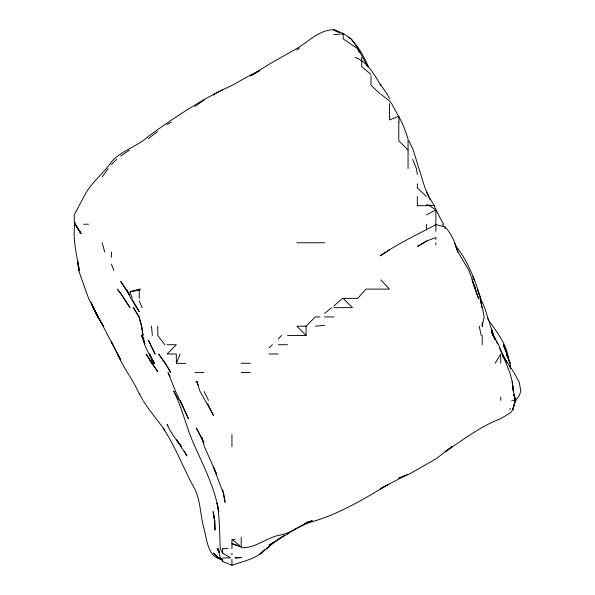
<?xml version="1.0" encoding="UTF-8"?>
<svg xmlns="http://www.w3.org/2000/svg" width="595" height="595" viewBox="0 0 595 595"><rect width="100%" height="100%" fill="white"/><g stroke="black" fill="none" stroke-linecap="round" stroke-linejoin="round"><path stroke-width="0.89" d="M482.5 322.475L482.366 326.186L482.27 322.921M482.404 322.475L482.203 326.186L484.159 316.919L482.366 307.645M515.307 400.338L512.726 409.605L515.493 400.338L513.879 394.44L515.307 400.338L513.024 409.605L510.012 413.161L500.246 418.88C480.016 426.563 463.036 439.958 445.127 451.709L451.999 446.681L435.86 458.916L408.52 474.49L398.784 478.261L404.221 475.859M74.955 222.545C72.307 238.61 76.696 254.757 79.351 270.569L77.625 261.302L78.666 270.569L88.551 298.378L120.711 359.99L111.436 341.917L112.73 344.728M185.595 363.471L176.373 363.262L180.159 353.995M514.348 402.659L515.582 400.338M495.196 363.262L500.745 353.995L500.745 363.262M417.318 206.071L417.318 196.417M514.273 402.272L519.279 395.511L520.811 391.071L519.279 382.414L514.028 372.529L502.582 355.542M102.169 176.99L108.097 168.608M271.945 543.413L269.014 546.783L266.196 548.642L278.282 539.375L269.014 545.169L278.282 539.687L284.574 535.113M271.945 543.272L266.939 548.642L259.747 554.228L264.485 549.884M278.282 338.942L281.591 335.454M287.556 335.454L306.09 335.454L306.09 326.186L315.357 316.919L320.013 316.919M264.619 549.847C256.311 559.047 243.147 561.219 231.938 565.25L222.671 561.457L220.358 557.917L217.934 548.642L218.722 550.189M111.436 164.54L116.761 159.341M269.014 347.83L272.45 344.728M333.899 305.994L342.504 298.378M289.497 532.384L287.556 534.094L278.282 539.301L281.851 536.876M289.497 532.228L287.556 533.819L296.823 528.36L310.404 521.607M324.632 313.431L331.742 307.645M132.269 298.378L129.978 291.818L139.245 290.159L140.539 289.111M296.823 50.062L299.3 48.113M194.863 106.565L204.13 100.012M148.519 138.494L157.593 131.532M120.711 156.046L129.539 150.074M424.54 242.336L426.585 241.049L435.86 237.524L435.86 239.569M389.509 249.863L380.242 255.761C397.75 243.719 417.169 234.668 435.86 224.657L445.127 227.007C451.612 233.999 455.361 242.946 457.867 252.035L455.339 245.296M167.054 124.578L170.973 122.265M423.856 242.767L417.318 246.531L426.585 241.012M426.585 214.959L435.86 209.871L434.261 205.692L428.757 196.417L424.704 187.15L413.25 150.074L408.869 140.807M213.397 95.2L214.765 94.456M407.33 474.49L380.242 488.83L388.743 484.181C362.087 500.105 335.059 516.653 304.402 523.719L310.196 521.518M339.306 32.591L333.899 29.75C319.508 29.698 309.058 41.152 297.493 48.113L269.014 64.275L250.48 75.922L259.747 70.626L250.48 75.067L231.938 85.479C202.121 98.748 174.915 117.23 148.519 136.188C137.505 146.697 121.536 150.171 111.436 161.9C103.017 174.06 90.611 183 84.014 196.417L74.189 214.959L74.36 222.441L80.905 233.493L80.206 231.812M213.397 94.449L222.671 89.756M129.978 291.818L139.245 289.111M306.983 522.291L312.353 520.841L306.09 523.027L311.728 520.841C300.088 524.716 290.747 533.849 278.282 535.366C265.534 538.587 254.965 548.315 241.206 547.712L241.206 537.181M315.357 326.186L324.632 325.316M333.899 34.532L343.166 33.982M389.509 98.658L387.404 94.456L380.941 85.189L380.242 85.189L380.242 84.356C373.801 73.981 367.368 61.739 355.133 57.38M417.564 205.692L426.585 205.692M83.635 224.226L88.491 224.226M296.823 242.767L324.632 242.767M333.899 307.645L352.433 307.645L343.166 298.378L357.736 298.378L365.947 289.111L389.509 289.111L380.778 279.843M324.632 316.919L333.899 316.919M306.09 326.186L296.823 326.186L306.09 335.454M167.054 344.728L176.321 344.728L167.054 353.995L176.321 353.995L176.373 363.262M278.282 344.728L287.556 344.728M269.014 353.995L278.282 353.995M241.206 363.262L250.48 363.262M194.863 372.529L203.914 372.529M241.206 372.529L250.48 372.529M195.599 381.804L197.949 381.804M511.73 400.338L516.096 400.338M232.987 539.375L235.144 539.375M222.671 548.642L227.989 548.642M221.928 559.731L218.246 557.917L213.397 553.105L218.596 557.917L221.035 558.608M222.671 557.917L230.652 557.917L222.671 553.097L220.209 548.642C219.607 533.462 219.815 518.126 217.034 503.139M434.261 205.692L426.585 204.978L429.508 205.692L435.86 209.871L443.513 224.226L442.635 224.226L443.699 226.658M218.536 557.917L221.013 558.608M221.838 559.508C207.722 557.121 207.023 540.104 204.13 528.985C200.195 515.895 200.872 501.57 194.863 489.149C183.669 469.128 175.934 447.254 163.097 428.147M240.365 546.485L231.938 543.599L240.365 546.567M333.899 29.75L343.166 33.402L351.377 38.846L357.617 48.113L367.807 66.655M333.899 30.129L337.759 31.996M348.38 37.433L350.611 38.846M381.172 94.456L389.509 100.927L391.711 103.731L401.811 122.265L405.567 131.532L408.051 138.821L408.051 168.608M356.621 48.113L343.166 38.846L343.166 33.402M239.778 545.637L231.938 539.375L231.938 548.642M370.975 74.397L361.708 66.655L361.708 57.38M399.037 122.265L398.784 116.218L389.509 119.945L389.509 103.731M426.429 196.417L417.318 187.856L417.318 183.84M380.242 93.98L370.975 85.189L370.975 75.922M351.221 39.426C358.837 47.124 364.103 56.77 368.327 66.655M408.051 150.074L398.784 140.807L398.784 122.265M380.242 84.356L380.941 85.189M164.778 344.728L157.787 335.454L157.787 326.186M455.428 245.549C467.997 260.893 474.773 279.739 480.76 298.378M487.439 318.325C495.903 331.229 507.267 343.91 508.487 359.893M151.747 363.262L157.787 371.734L146.139 353.995L151.747 363.262L148.519 357.885M165.001 430.304L148.519 408.728L143.395 401.104M502.53 355.542L506.91 362.489M167.991 425.819L167.054 424.265C170.534 432.491 176.098 439.616 181.46 446.681L176.321 439.37L186.934 455.956L185.595 453.472M502.262 354.769L505.81 360.949M129.569 294.942L126.259 289.111L130.915 298.378L139.245 311.706L132.514 299.925M219.272 551.684L217.569 548.642L219.272 551.736M176.722 396.739L178.307 399.617M500.745 350.76L506.977 362.489M184.391 451.211L185.194 452.713M139.245 393.957C133.191 379.967 123.44 368.015 117.52 353.995M176.321 396.017L173.71 391.071C182.516 408.825 186.651 428.482 194.863 446.443L194.989 446.681C204.449 467.722 214.907 488.584 218.804 511.566L217.063 503.139M492.288 333.103L495.672 340.087M139.245 393.325L142.882 400.338M170.006 376.397L168.013 372.529L175.488 391.071L188.422 418.88L185.595 412.342M202.664 439.556L196.395 428.147L203.787 442.873M502.448 353.995L506.352 361.715M204.13 391.488L208.488 400.338M143.804 340.087L141.521 335.454L143.737 340.087M426.585 192.066L430.096 199.786M499.659 348.499L500.38 350.009M471.976 279.843L475.636 289.111L468.979 270.569L457.994 252.035L454.721 243.608M492.496 333.289L495.018 339.671M496.394 341.634L497.487 343.955M180.798 401.885L183.699 408.066M207.752 403.707L213.397 415.37L199.905 391.071L196.945 381.804L198.276 385.173M180.077 400.338L182.397 405.396M183.171 407.077L184.331 409.605M359.477 52.33L357.617 48.113L358.845 51.482M493.01 335.454L493.731 337.142L493.062 335.454M184.42 409.605L185.298 411.658M495.166 339.671L492.229 333.193L493.486 335.454L491.47 329.221L493.999 337.142L484.628 307.645L480.611 298.378M492.705 334.732L491.47 331.832L498.588 344.728L510.012 373.005L512.258 381.804L513.366 391.071L515.493 400.338L513.745 394.44M143.856 339.671L142.108 335.454C143.893 345.628 149.241 354.531 154.455 363.262L149.36 353.995L153.703 363.262L149.873 354.836L153.257 363.262L149.947 354.836M412.729 159.341L416.47 168.608L417.318 174.409M139.245 300.728L142.041 307.645M111.436 264.158L113.876 270.569M203.84 442.873L201.779 437.414L204.427 446.681L216.692 474.49L213.397 466.822L223.251 493.032L225.103 502.299L223.683 493.872M91.637 303.443L97.87 316.919L103.404 326.186L97.818 316.919L92.902 307.213L91.176 302.394M477.212 289.111L480.463 298.378M102.169 242.767L104.72 252.035M222.671 489.678L223.326 492.191M482.203 307.645L480.098 298.378L481.98 307.645M213.397 513.15L213.055 511.566L214.758 520.841L215.026 530.108L214.669 520.841L213.397 513.15L214.669 520.841M479.198 326.186L481.184 335.454M510.525 368.305L510.012 365.761L510.309 368.305M507.319 356.524L506.843 353.995L503.258 344.728L507.119 353.995L510.012 363.262L506.412 353.995L510.012 362.705L510.488 367.896M151.487 326.186L152.365 335.454M510.012 408.363L510.012 409.605M500.745 396.999L500.745 400.338M482.203 335.454L482.203 344.728M445.127 227.007L445.127 228.74M435.86 209.871L435.86 231.403M435.86 242.767L435.86 244.798M426.585 224.389L426.585 229.804M231.938 434.499L231.938 446.681M231.938 553.142L231.938 554.882M231.938 559.412L231.938 565.25M222.671 548.873L222.671 553.097M222.671 559.01L222.671 561.457M139.245 290.159L139.245 298.378M111.436 252.035L111.436 257.196M241.206 557.56L235.151 557.917L241.206 557.56M120.711 293.372L117.26 289.111L120.711 293.469L129.978 307.645L120.711 293.372M165.298 363.262L158.672 353.995L167.054 366.126L170.668 372.529L165.298 363.262M125.761 289.111L120.711 281.42L129.502 294.942L125.761 289.111M80.905 233.493L75.171 224.226L80.853 233.493M219.421 552.405L217.108 548.642L219.421 552.45M139.081 316.919L133.406 307.645L139.014 316.919L141.58 326.186L143.001 335.454L141.655 326.186L139.081 316.919M97.922 316.919L93.103 307.645L97.87 316.919M155.094 353.995L148.519 340.563L155.094 353.995M474.26 279.843L472.936 276.787L474.215 279.843M478.447 298.378L472.936 282.573L478.447 298.378M144.838 343.88L142.108 335.454L144.838 343.88M513.329 391.071L512.221 381.804L513.329 391.071"/></g></svg>
